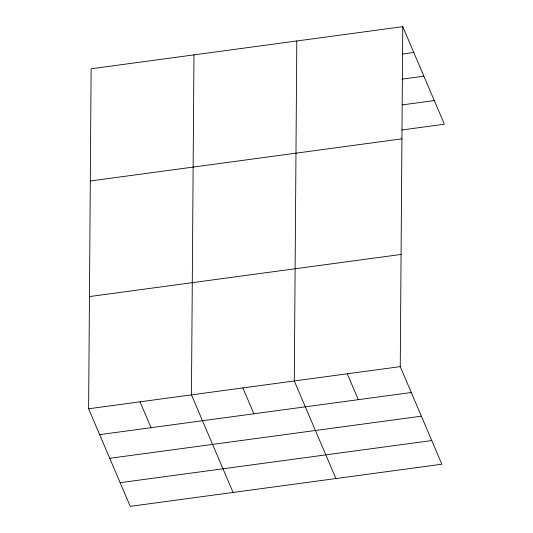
<?xml version="1.0" encoding="UTF-8"?>
<svg xmlns="http://www.w3.org/2000/svg" width="533" height="533" viewBox="0 0 533 533"><rect width="100%" height="100%" fill="white"/><g stroke="black" fill="none" stroke-linecap="round" stroke-linejoin="round"><path stroke-width="0.8" d="M402.761 26.65L400.243 366.637L441.87 464.216L130.239 506.35L88.618 408.771L91.13 68.784L402.761 26.65L444.382 124.229L402.002 129.959M193.972 54.879L191.454 394.866L233.074 492.445M296.808 40.974L294.289 380.962L335.91 478.541M402.388 54.06L413.795 52.52M401.882 79.157L423.888 76.186M402.502 104.861L434.288 100.564M90.304 180.98L401.935 138.846M89.444 296.575L401.076 254.441M88.618 408.771L400.243 366.637M99.651 434.635L411.276 392.508M109.745 458.3L421.376 416.173M120.145 482.685L431.77 440.551M347.269 373.8L358.303 399.67M242.875 387.917L253.908 413.781M140.032 401.815L151.066 427.686"/></g></svg>
